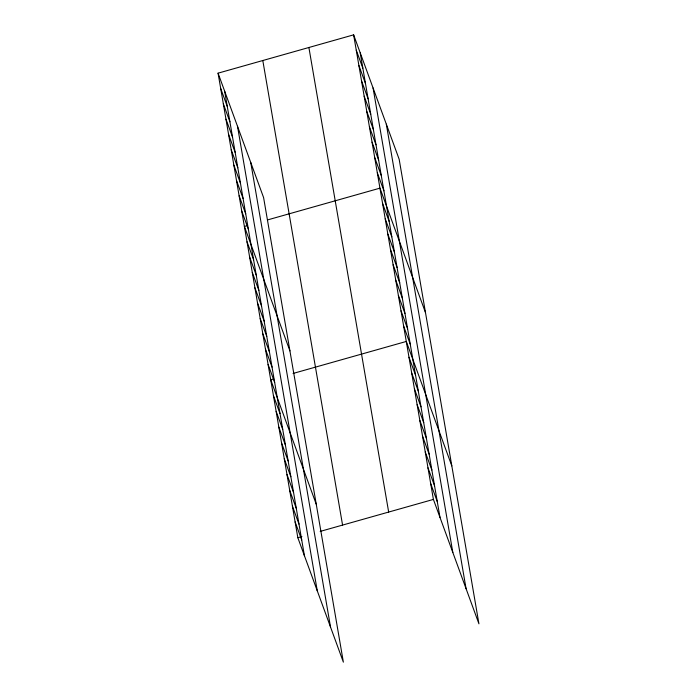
<?xml version="1.0" encoding="UTF-8"?>
<svg xmlns="http://www.w3.org/2000/svg" width="697" height="697" viewBox="0 0 697 697"><rect width="100%" height="100%" fill="white"/><g stroke="black" fill="none" stroke-linecap="round" stroke-linejoin="round"><path stroke-width="1.05" d="M218.065 73.168L263.597 197.582L343.368 662.15L297.837 537.727L218.065 73.168L353.632 34.85L399.163 159.273L478.935 623.832L433.403 499.418L353.632 34.85M247.444 225.61L244.394 226.473L289.926 350.887M267.779 219.86L379.952 188.155L425.484 312.578M273.764 378.915L270.715 379.778L316.246 504.201M293.08 373.453L406.281 341.46L451.813 465.884M297.837 537.727L301.906 536.577M320.202 531.41L433.403 499.418M356.263 50.184L362.841 68.158M358.894 65.509L365.472 83.492M361.525 80.843L368.112 98.817M364.165 96.169L370.743 114.151M366.796 111.503L373.374 129.485M369.427 126.837L376.005 144.81M372.059 142.162L378.637 160.144M374.69 157.496L381.268 175.47M377.321 172.83L383.899 190.804M382.592 203.489L389.17 221.463M385.223 218.814L391.801 236.797M387.854 234.148L394.432 252.131M390.486 249.482L397.063 267.456M393.117 264.808L399.695 282.79M395.748 280.142L402.326 298.116M398.379 295.467L404.966 313.45M401.019 310.801L407.597 328.784M403.65 326.135L410.228 344.109M408.991 357.256L415.569 375.239M411.7 373.052L418.287 391.034M414.419 388.848L420.997 406.83M417.128 404.643L423.706 422.626M419.838 420.439L426.425 438.422M422.556 436.235L429.134 454.217M425.266 452.031L431.844 470.005M427.975 467.826L434.553 485.8M430.694 483.622L437.272 501.596M220.696 88.493L227.274 106.475M223.328 103.827L229.914 121.801M225.967 119.161L232.545 137.135M228.599 134.486L235.177 152.469M231.23 149.82L237.808 167.794M233.861 165.145L240.439 183.128M236.492 180.479L243.07 198.462M239.123 195.813L245.701 213.787M241.754 211.139L248.341 229.121M247.026 241.798L253.603 259.781M249.657 257.132L256.235 275.115M252.288 272.466L258.866 290.44M254.919 287.791L261.497 305.774M257.55 303.125L264.128 321.099M260.181 318.459L266.768 336.433M262.821 333.785L269.399 351.767M265.452 349.119L272.03 367.092M268.084 364.444L274.662 382.426M273.424 395.574L280.002 413.548M276.143 411.369L282.721 429.343M278.852 427.165L285.43 445.139M281.562 442.961L288.14 460.935M284.271 458.757L290.858 476.731M286.99 474.552L293.568 492.526M289.699 490.348L296.277 508.322M292.409 506.144L298.996 524.118M295.127 521.931L301.705 539.914M386.312 124.144L466.075 588.712M373.069 87.953L452.832 552.521M360.21 52.833L439.981 517.392M308.893 47.492L388.665 512.06M262.804 60.517L342.575 525.085M250.746 162.462L330.517 627.021M237.503 126.27L317.266 590.838M224.643 91.141L304.415 555.709"/></g></svg>
